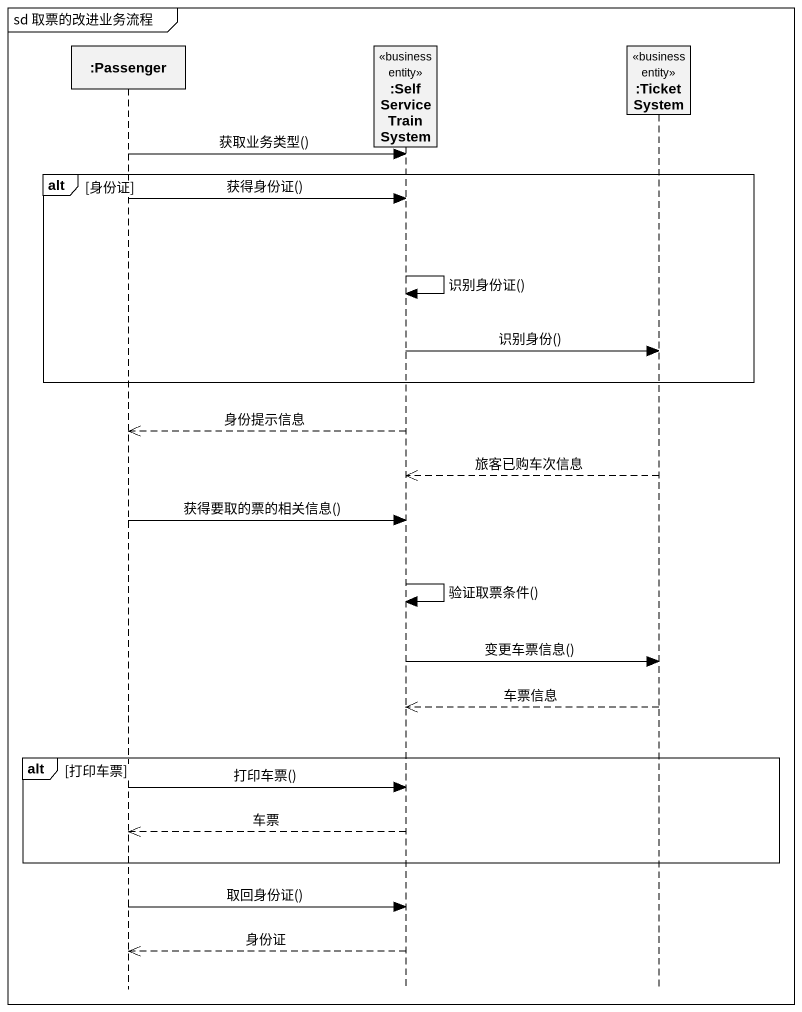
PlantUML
@startuml
mainframe sd 取票的改进业务流程
hide footbox
participant ":Passenger" as Passenger
participant ":SelfService TrainSystem" as SelfService_TrainSystem <<business entity>>
participant ":TicketSystem" as TicketSystem <<business entity>>

Passenger -> SelfService_TrainSystem : 获取业务类型()
alt 身份证
  Passenger -> SelfService_TrainSystem : 获得身份证()
  SelfService_TrainSystem -> SelfService_TrainSystem : 识别身份证()
  SelfService_TrainSystem -> TicketSystem : 识别身份()
end
SelfService_TrainSystem -->> Passenger : 身份提示信息
TicketSystem -->> SelfService_TrainSystem : 旅客已购车次信息
Passenger -> SelfService_TrainSystem : 获得要取的票的相关信息()
SelfService_TrainSystem -> SelfService_TrainSystem : 验证取票条件()
SelfService_TrainSystem -> TicketSystem : 变更车票信息()
TicketSystem -->> SelfService_TrainSystem : 车票信息
alt 打印车票
  Passenger -> SelfService_TrainSystem : 打印车票()
  SelfService_TrainSystem -->> Passenger : 车票
end
Passenger -> SelfService_TrainSystem : 取回身份证()
SelfService_TrainSystem -->> Passenger : 身份证
@enduml
